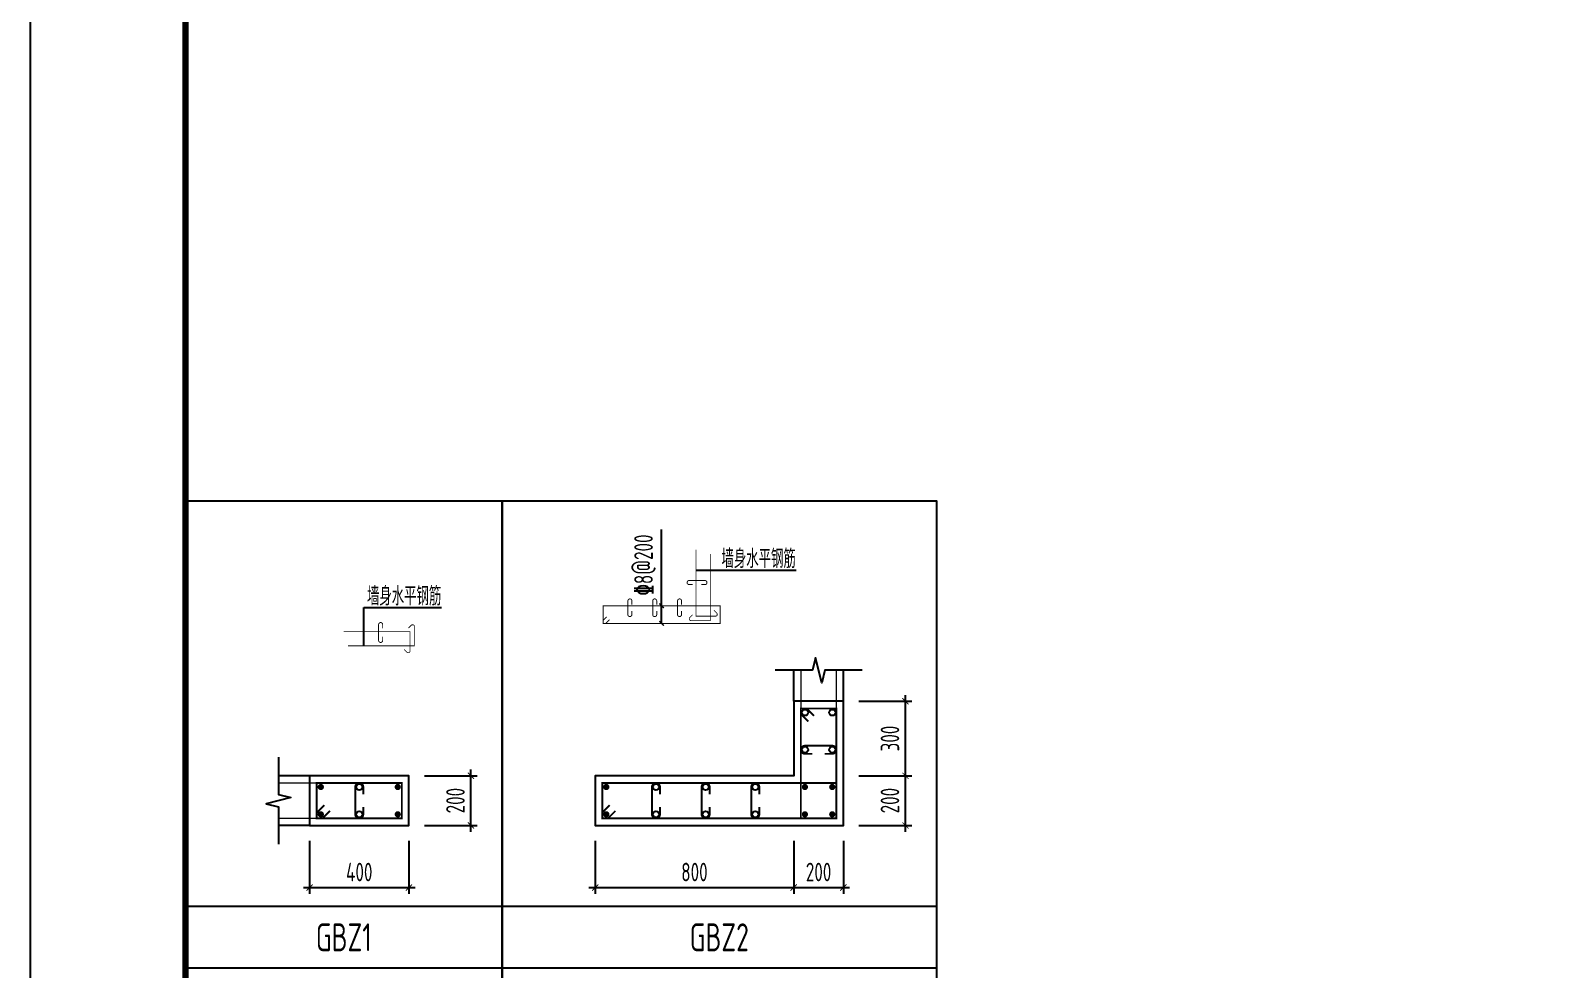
# Model space of a CAD drawing. Extents: x -668857 to 154266, y -275694 to 291306.
# Drawn here: x -353585 to -329170, y -94876 to -79747 of the extents above; entities that cross this region are included whole.
import ezdxf
from ezdxf.enums import TextEntityAlignment as Align

# ---------------------------------------------------------------- set-up
doc = ezdxf.new("R2010")
doc.units = 0
doc.header["$LTSCALE"] = 1000
doc.layers.get('0').update_dxf_attribs({"linetype": 'CONTINUOUS'})
doc.layers.get('DEFPOINTS').update_dxf_attribs({"linetype": 'CONTINUOUS'})
for name, color, linetype in [('-TK', 7, 'CONTINUOUS'), ('COLU_DE_DIM', 3, 'CONTINUOUS'), ('COLU_DE_TH', 7, 'CONTINUOUS'), ('LABEL', 1, 'CONTINUOUS'), ('LINK', 6, 'CONTINUOUS'), ('LINK-INDEX', 6, 'CONTINUOUS'), ('link-墙筋', 6, 'CONTINUOUS'), ('REIN', 6, 'CONTINUOUS'), ('TAB', 7, 'CONTINUOUS'), ('TAB_TEXT', 7, 'CONTINUOUS'), ('TEXT25', 2, 'CONTINUOUS'), ('THIN', 7, 'CONTINUOUS'), ('z-计算配筋', 7, 'CONTINUOUS')]:
    doc.layers.add(name, color=color, linetype=linetype)
doc.styles.add('TSSD_DIMENSION', font='Tssdeng.shx', dxfattribs={"width": 0.7, "bigfont": 'tssdchn.shx'})
doc.styles.add('TSSD_REIN', font='tssdeng.shx', dxfattribs={"width": 0.7, "height": 300, "bigfont": 'tssdchn.shx'})
doc.dimstyles.new('TSSD_25_100', dxfattribs={"dimtxt": 300, "dimasz": 100, "dimexe": 100, "dimexo": 250, "dimgap": 100, "dimtad": 1, "dimdec": 0, "dimlfac": 0.25, "dimzin": 0, "dimdsep": 46, "dimtxsty": 'TSSD_DIMENSION', "dimblk": 'ARCHTICK', "dimcen": 0, "dimdle": 100, "dimclrt": 7, "dimadec": 0, "dimazin": 0, "dimtfac": 1, "dimtdec": 0, "dimtix": 1, "dimtmove": 2, "dimatfit": 3, "dimldrblk": 'ARCHTICK', "dimfxl": 0, "dimtolj": 1, "dimtzin": 0, "dimarcsym": 0})

# ---------------------------------------------------------------- blocks, each defined once
blk = doc.blocks.new('_ArchTick')
at = {"color": 0, "linetype": 'ByBlock', "const_width": 0.15}
blk.add_lwpolyline([(-0.5, -0.5), (0.5, 0.5)], dxfattribs=at)
blk = doc.blocks.new('*D2005')
at = {"layer": 'COLU_DE_DIM', "color": 0, "lineweight": -2}
for p, q in [((-349085, -92803), (-349085, -93653)), ((-347485, -92803), (-347485, -93653)), ((-349185, -93553), (-347385, -93553))]:
    blk.add_line(p, q, dxfattribs=at)
at = {"layer": 'DEFPOINTS', "color": 0}
for p in [(-349085, -92553), (-347485, -92553), (-347485, -93553)]:
    blk.add_point(p, dxfattribs=at)
at = {"layer": 'COLU_DE_DIM', "color": 0, "lineweight": -2, "xscale": 100, "yscale": 100, "zscale": 100, "rotation": 180}
blk.add_blockref('_ArchTick', (-349085, -93553), dxfattribs=at)
at = {"layer": 'COLU_DE_DIM', "color": 0, "lineweight": -2, "xscale": 100, "yscale": 100, "zscale": 100}
blk.add_blockref('_ArchTick', (-347485, -93553), dxfattribs=at)
at = {"layer": 'COLU_DE_DIM', "color": 7, "insert": (-348285, -93303), "char_height": 300, "attachment_point": 5, "style": 'TSSD_DIMENSION'}
blk.add_mtext('\\A1;400', dxfattribs=at)
blk = doc.blocks.new('*D2006')
at = {"layer": 'COLU_DE_DIM', "color": 0, "lineweight": -2}
for p, q in [((-347235, -91753), (-346385, -91753)), ((-346485, -92653), (-346485, -91653)), ((-347235, -92553), (-346385, -92553))]:
    blk.add_line(p, q, dxfattribs=at)
at = {"layer": 'DEFPOINTS', "color": 0}
for p in [(-347485, -91753), (-346485, -91753), (-347485, -92553)]:
    blk.add_point(p, dxfattribs=at)
at = {"layer": 'COLU_DE_DIM', "color": 0, "lineweight": -2, "xscale": 100, "yscale": 100, "zscale": 100}
for p, rotation in [((-346485, -91753), 90), ((-346485, -92553), 270)]:
    blk.add_blockref('_ArchTick', p, dxfattribs=dict(at, rotation=rotation))
at = {"layer": 'COLU_DE_DIM', "color": 7, "insert": (-346735, -92153), "char_height": 300, "attachment_point": 5, "rotation": 90, "style": 'TSSD_DIMENSION'}
blk.add_mtext('\\A1;200', dxfattribs=at)
blk = doc.blocks.new('*D2007')
at = {"layer": 'COLU_DE_DIM', "color": 0, "lineweight": -2}
for p, q in [((-344485, -92803), (-344485, -93653)), ((-341285, -92803), (-341285, -93653)), ((-344585, -93553), (-341185, -93553))]:
    blk.add_line(p, q, dxfattribs=at)
at = {"layer": 'DEFPOINTS', "color": 0}
for p in [(-344485, -92553), (-341285, -92553), (-341285, -93553)]:
    blk.add_point(p, dxfattribs=at)
at = {"layer": 'COLU_DE_DIM', "color": 0, "lineweight": -2, "xscale": 100, "yscale": 100, "zscale": 100, "rotation": 180}
blk.add_blockref('_ArchTick', (-344485, -93553), dxfattribs=at)
at = {"layer": 'COLU_DE_DIM', "color": 0, "lineweight": -2, "xscale": 100, "yscale": 100, "zscale": 100}
blk.add_blockref('_ArchTick', (-341285, -93553), dxfattribs=at)
at = {"layer": 'COLU_DE_DIM', "color": 7, "insert": (-342885, -93303), "char_height": 300, "attachment_point": 5, "style": 'TSSD_DIMENSION'}
blk.add_mtext('\\A1;800', dxfattribs=at)
blk = doc.blocks.new('*D2008')
at = {"layer": 'COLU_DE_DIM', "color": 0, "lineweight": -2}
for p, q in [((-341285, -92803), (-341285, -93653)), ((-340485, -92803), (-340485, -93653)), ((-341385, -93553), (-340385, -93553))]:
    blk.add_line(p, q, dxfattribs=at)
at = {"layer": 'DEFPOINTS', "color": 0}
for p in [(-341285, -92553), (-340485, -92553), (-340485, -93553)]:
    blk.add_point(p, dxfattribs=at)
at = {"layer": 'COLU_DE_DIM', "color": 0, "lineweight": -2, "xscale": 100, "yscale": 100, "zscale": 100, "rotation": 180}
blk.add_blockref('_ArchTick', (-341285, -93553), dxfattribs=at)
at = {"layer": 'COLU_DE_DIM', "color": 0, "lineweight": -2, "xscale": 100, "yscale": 100, "zscale": 100}
blk.add_blockref('_ArchTick', (-340485, -93553), dxfattribs=at)
at = {"layer": 'COLU_DE_DIM', "color": 7, "insert": (-340885, -93303), "char_height": 300, "attachment_point": 5, "style": 'TSSD_DIMENSION'}
blk.add_mtext('\\A1;200', dxfattribs=at)
blk = doc.blocks.new('*D2009')
at = {"layer": 'COLU_DE_DIM', "color": 0, "lineweight": -2}
for p, q in [((-340235, -91753), (-339385, -91753)), ((-339485, -92653), (-339485, -91653)), ((-340235, -92553), (-339385, -92553))]:
    blk.add_line(p, q, dxfattribs=at)
at = {"layer": 'DEFPOINTS', "color": 0}
for p in [(-340485, -91753), (-339485, -91753), (-340485, -92553)]:
    blk.add_point(p, dxfattribs=at)
at = {"layer": 'COLU_DE_DIM', "color": 0, "lineweight": -2, "xscale": 100, "yscale": 100, "zscale": 100}
for p, rotation in [((-339485, -91753), 90), ((-339485, -92553), 270)]:
    blk.add_blockref('_ArchTick', p, dxfattribs=dict(at, rotation=rotation))
at = {"layer": 'COLU_DE_DIM', "color": 7, "insert": (-339735, -92153), "char_height": 300, "attachment_point": 5, "rotation": 90, "style": 'TSSD_DIMENSION'}
blk.add_mtext('\\A1;200', dxfattribs=at)
blk = doc.blocks.new('*D2010')
at = {"layer": 'COLU_DE_DIM', "color": 0, "lineweight": -2}
for p, q in [((-340235, -90553), (-339385, -90553)), ((-339485, -91853), (-339485, -90453)), ((-340235, -91753), (-339385, -91753))]:
    blk.add_line(p, q, dxfattribs=at)
at = {"layer": 'DEFPOINTS', "color": 0}
for p in [(-340485, -90553), (-339485, -90553), (-340485, -91753)]:
    blk.add_point(p, dxfattribs=at)
at = {"layer": 'COLU_DE_DIM', "color": 0, "lineweight": -2, "xscale": 100, "yscale": 100, "zscale": 100}
for p, rotation in [((-339485, -90553), 90), ((-339485, -91753), 270)]:
    blk.add_blockref('_ArchTick', p, dxfattribs=dict(at, rotation=rotation))
at = {"layer": 'COLU_DE_DIM', "color": 7, "insert": (-339735, -91153), "char_height": 300, "attachment_point": 5, "rotation": 90, "style": 'TSSD_DIMENSION'}
blk.add_mtext('\\A1;300', dxfattribs=at)
blk = doc.blocks.new('A1')
blk.add_lwpolyline([(0, 59400), (0, 0), (84100, 0), (84100, 59400)], close=True)
at = {"const_width": 100}
blk.add_lwpolyline([(2500, 58400), (2500, 1000), (83100, 1000), (83100, 58400)], close=True, dxfattribs=at)

msp = doc.modelspace()

# ---------------------------------------------------------------- linework, layer by layer
at = {"layer": 'COLU_DE_TH'}
for points in [[(-340484.72, -90553.4), (-341284.72, -90553.4), (-341284.72, -91753.4), (-344484.71, -91753.4), (-344484.71, -92553.4), (-340484.72, -92553.4), (-340484.72, -90553.4)], [(-349084.71, -91753.4), (-349084.71, -92553.4), (-347484.71, -92553.4), (-347484.71, -91753.4), (-349084.71, -91753.4)]]:
    msp.add_lwpolyline(points, close=True, dxfattribs=at)
at = {"layer": 'LABEL'}
msp.add_line((-343414.8, -89298.95), (-343414.8, -87786.45), dxfattribs=at)
at = {"layer": 'LABEL', "const_width": 25}
for points in [[(-343379.41, -89049.31), (-343450.16, -88978.6)], [(-343379.41, -89334.31), (-343450.16, -89263.6)]]:
    msp.add_lwpolyline(points, dxfattribs=at)
at = {"layer": 'LINK', "const_width": 30}
for points in [[(-341049.72, -90880.32), (-341169.72, -90760.32), (-341169.72, -90668.4), (-340599.72, -90668.4), (-340599.72, -92438.4), (-341169.72, -92438.4), (-341169.72, -90668.4), (-341077.79, -90668.4), (-340957.79, -90788.4)], [(-348757.79, -92318.4), (-348877.79, -92438.4), (-348969.71, -92438.4), (-348969.71, -91868.4), (-347599.71, -91868.4), (-347599.71, -92438.4), (-348969.71, -92438.4), (-348969.71, -92346.48), (-348849.71, -92226.48)], [(-344157.79, -92318.4), (-344277.79, -92438.4), (-344369.71, -92438.4), (-344369.71, -91868.4), (-340599.72, -91868.4), (-340599.72, -92438.4), (-344369.71, -92438.4), (-344369.71, -92346.48), (-344249.71, -92226.48)]]:
    msp.add_lwpolyline(points, dxfattribs=at)
for points in [[(-340784.72, -91398.4), (-340664.72, -91398.4, 1), (-340664.72, -91268.4), (-341104.72, -91268.4, 1), (-341104.72, -91398.4), (-340984.72, -91398.4)], [(-348219.71, -92053.4), (-348219.71, -91933.4, 1), (-348349.71, -91933.4), (-348349.71, -92373.4, 1), (-348219.71, -92373.4), (-348219.71, -92253.4)], [(-343439.72, -92053.4), (-343439.72, -91933.4, 1), (-343569.72, -91933.4), (-343569.72, -92373.4, 1), (-343439.72, -92373.4), (-343439.72, -92253.4)], [(-342639.72, -92053.4), (-342639.72, -91933.4, 1), (-342769.72, -91933.4), (-342769.72, -92373.4, 1), (-342639.72, -92373.4), (-342639.72, -92253.4)], [(-341839.72, -92053.4), (-341839.72, -91933.4, 1), (-341969.72, -91933.4), (-341969.72, -92373.4, 1), (-341839.72, -92373.4), (-341839.72, -92253.4)]]:
    msp.add_lwpolyline(points, format="xyb", dxfattribs=at)
at = {"layer": 'LINK-INDEX', "const_width": 15}
for points in [[(-342911.31, -88673.61), (-342971.31, -88673.61, -1), (-342971.31, -88608.61), (-342715.6, -88608.61, -1), (-342715.6, -88673.61), (-342775.6, -88673.61)], [(-343892.3, -88996.45), (-343892.3, -88936.45, 1), (-343957.3, -88936.45), (-343957.3, -89156.45, 1), (-343892.3, -89156.45), (-343892.3, -89096.45)], [(-343492.3, -88996.45), (-343492.3, -88936.45, 1), (-343557.3, -88936.45), (-343557.3, -89156.45, 1), (-343492.3, -89156.45), (-343492.3, -89096.45)], [(-343092.3, -88996.45), (-343092.3, -88936.45, 1), (-343157.3, -88936.45), (-343157.3, -89156.45, 1), (-343092.3, -89156.45), (-343092.3, -89096.45)], [(-347908.05, -89377.45), (-347908.05, -89317.45, 1), (-347973.05, -89317.45), (-347973.05, -89573.16, 1), (-347908.05, -89573.16), (-347908.05, -89513.16)]]:
    msp.add_lwpolyline(points, format="xyb", dxfattribs=at)
msp.add_lwpolyline([(-344251.34, -89238.95), (-344311.34, -89298.95), (-344357.3, -89298.95), (-344357.3, -89013.95), (-342472.3, -89013.95), (-342472.3, -89298.95), (-344357.3, -89298.95), (-344357.3, -89252.99), (-344297.3, -89192.99)], dxfattribs=at)
at = {"layer": 'LINK-INDEX', "color": 1, "const_width": 20}
for points in [[(-341169.72, -90768.4), (-341169.72, -90053.4)], [(-340599.72, -90768.4), (-340599.72, -90053.4)], [(-348869.71, -91868.4), (-349584.71, -91868.4)], [(-348869.71, -92438.4), (-349584.71, -92438.4)]]:
    msp.add_lwpolyline(points, dxfattribs=at)
at = {"layer": 'link-墙筋', "color": 152, "const_width": 12.5}
for points in [[(-342858.1, -88112.17), (-342858.1, -89182.17), (-342542.43, -89182.17, 0.41421356), (-342518.43, -89158.17), (-342518.43, -89149.69, 0.19891237), (-342525.46, -89132.72), (-342571.42, -89086.76)], [(-342628.27, -88183.04), (-342628.27, -89253.04), (-342943.94, -89253.04, -0.41421356), (-342967.94, -89229.04), (-342967.94, -89220.56, -0.19891237), (-342960.91, -89203.59), (-342914.95, -89157.62)], [(-348467.28, -89660.5), (-347397.28, -89660.5), (-347397.28, -89344.82, 0.41421356), (-347421.28, -89320.82), (-347429.77, -89320.82, 0.19891237), (-347446.74, -89327.85), (-347492.7, -89373.81)], [(-348538.15, -89430.66), (-347468.15, -89430.66), (-347468.15, -89746.34, -0.41421356), (-347492.15, -89770.34), (-347500.64, -89770.34, -0.19891237), (-347517.61, -89763.31), (-347563.57, -89717.34)]]:
    msp.add_lwpolyline(points, format="xyb", dxfattribs=at)
at = {"layer": 'REIN', "const_width": 50}
for points in [[(-348929.71, -91933.4, 1), (-348879.71, -91933.4, 1), (-348929.71, -91933.4)], [(-347689.71, -91933.4, 1), (-347639.71, -91933.4, 1), (-347689.71, -91933.4)], [(-344329.71, -91933.4, 1), (-344279.71, -91933.4, 1), (-344329.71, -91933.4)], [(-341129.72, -91933.4, 1), (-341079.72, -91933.4, 1), (-341129.72, -91933.4)], [(-340689.72, -91933.4, 1), (-340639.72, -91933.4, 1), (-340689.72, -91933.4)], [(-348929.71, -92373.4, 1), (-348879.71, -92373.4, 1), (-348929.71, -92373.4)], [(-347689.71, -92373.4, 1), (-347639.71, -92373.4, 1), (-347689.71, -92373.4)], [(-344329.71, -92373.4, 1), (-344279.71, -92373.4, 1), (-344329.71, -92373.4)], [(-341129.72, -92373.4, 1), (-341079.72, -92373.4, 1), (-341129.72, -92373.4)], [(-340689.72, -92373.4, 1), (-340639.72, -92373.4, 1), (-340689.72, -92373.4)]]:
    msp.add_lwpolyline(points, format="xyb", close=True, dxfattribs=at)
at = {"layer": 'REIN'}
for centre in [(-341104.72, -90733.4), (-340664.72, -90733.4), (-341104.72, -91333.4), (-340664.72, -91333.4), (-348284.71, -91933.4), (-343504.72, -91933.4), (-342704.72, -91933.4), (-341904.72, -91933.4), (-348284.71, -92373.4), (-343504.72, -92373.4), (-342704.72, -92373.4), (-341904.72, -92373.4)]:
    msp.add_circle(centre, 50, dxfattribs=at)
at = {"layer": 'TAB'}
for points in [[(-351084.71, -87323.85), (-345984.71, -87323.85), (-345984.71, -97853.4), (-351084.71, -97853.4), (-351084.71, -87323.85), (-351084.71, -93853.4), (-345984.71, -93853.4), (-345984.71, -94853.4), (-351084.71, -94853.4), (-351084.71, -95853.4), (-345984.71, -95853.4), (-345984.71, -96853.4), (-351084.71, -96853.4)], [(-345984.71, -87323.85), (-338984.72, -87323.85), (-338984.72, -97853.4), (-345984.71, -97853.4), (-345984.71, -87323.85), (-345984.71, -93853.4), (-338984.72, -93853.4), (-338984.72, -94853.4), (-345984.71, -94853.4), (-345984.71, -95853.4), (-338984.72, -95853.4), (-338984.72, -96853.4), (-345984.71, -96853.4)]]:
    msp.add_lwpolyline(points, dxfattribs=at)
at = {"layer": 'THIN'}
for p, q in [((-341284.72, -90553.4), (-341284.72, -90053.4)), ((-340484.72, -90553.4), (-340484.72, -90053.4)), ((-349084.71, -91753.4), (-349584.71, -91753.4)), ((-349084.71, -92553.4), (-349584.71, -92553.4))]:
    msp.add_line(p, q, dxfattribs=at)
for points in [[(-340184.72, -90053.4), (-340784.72, -90053.4), (-340834.72, -90253.4), (-340934.72, -89853.4), (-340984.72, -90053.4), (-341584.72, -90053.4)], [(-349584.71, -91453.4), (-349584.71, -92053.4), (-349384.71, -92103.4), (-349784.71, -92203.4), (-349584.71, -92253.4), (-349584.71, -92853.4)]]:
    msp.add_lwpolyline(points, dxfattribs=at)
at = {"layer": 'z-计算配筋'}
for p, q in [((-342858.1, -88440.28), (-341247.12, -88440.28)), ((-348213.25, -89660.5), (-348213.25, -89042.82)), ((-348213.25, -89042.82), (-346958.61, -89042.82))]:
    msp.add_line(p, q, dxfattribs=at)

# ---------------------------------------------------------------- block references
at = {"layer": '-TK'}
msp.add_blockref('A1', (-353584.71, -109382.95), dxfattribs=at)

# ---------------------------------------------------------------- texts
at = {"layer": 'TAB_TEXT', "style": 'TSSD_REIN', "width": 0.7}
for s, p in [('GBZ1', (-348534.71, -94353.4)), ('GBZ2', (-342484.72, -94353.4))]:
    msp.add_text(s, height=450, dxfattribs=at).set_placement(p, align=Align.MIDDLE)
at = {"layer": 'TEXT25', "style": 'TSSD_REIN', "width": 0.7}
msp.add_text('%%1328@200', height=300, rotation=89.999998, dxfattribs=at).set_placement((-343464.8, -88846.45), align=Align.BOTTOM_LEFT)
at = {"layer": 'z-计算配筋', "style": 'TSSD_REIN', "width": 0.7}
for p in [(-341850.54, -88257.26), (-347562.04, -88859.79)]:
    msp.add_text('墙身水平钢筋', height=300, dxfattribs=at).set_placement(p, align=Align.MIDDLE_CENTER)

# ---------------------------------------------------------------- dimensions: what is measured, and where the dimension line sits
at = {"layer": 'COLU_DE_DIM'}
for base, p1, p2, picture, middle in [((-339484.72, -90553.4), (-340484.72, -91753.4), (-340484.72, -90553.4), '*D2010', (-339734.72, -91153.4)), ((-346484.71, -91753.4), (-347484.71, -92553.4), (-347484.71, -91753.4), '*D2006', (-346734.71, -92153.4)), ((-339484.72, -91753.4), (-340484.72, -92553.4), (-340484.72, -91753.4), '*D2009', (-339734.72, -92153.4))]:
    dim = msp.add_linear_dim(base=base, p1=p1, p2=p2, angle=90, dimstyle='TSSD_25_100', dxfattribs=at)
    dim.commit()
    dim.dimension.update_dxf_attribs({"geometry": picture, "text_midpoint": middle})
for base, p1, p2, picture, middle in [((-347484.71, -93553.4), (-349084.71, -92553.4), (-347484.71, -92553.4), '*D2005', (-348284.71, -93303.4)), ((-341284.72, -93553.4), (-344484.71, -92553.4), (-341284.72, -92553.4), '*D2007', (-342884.72, -93303.4)), ((-340484.72, -93553.4), (-341284.72, -92553.4), (-340484.72, -92553.4), '*D2008', (-340884.72, -93303.4))]:
    dim = msp.add_linear_dim(base=base, p1=p1, p2=p2, dimstyle='TSSD_25_100', dxfattribs=at)
    dim.commit()
    dim.dimension.update_dxf_attribs({"geometry": picture, "text_midpoint": middle})

doc.saveas('drawing.dxf')
